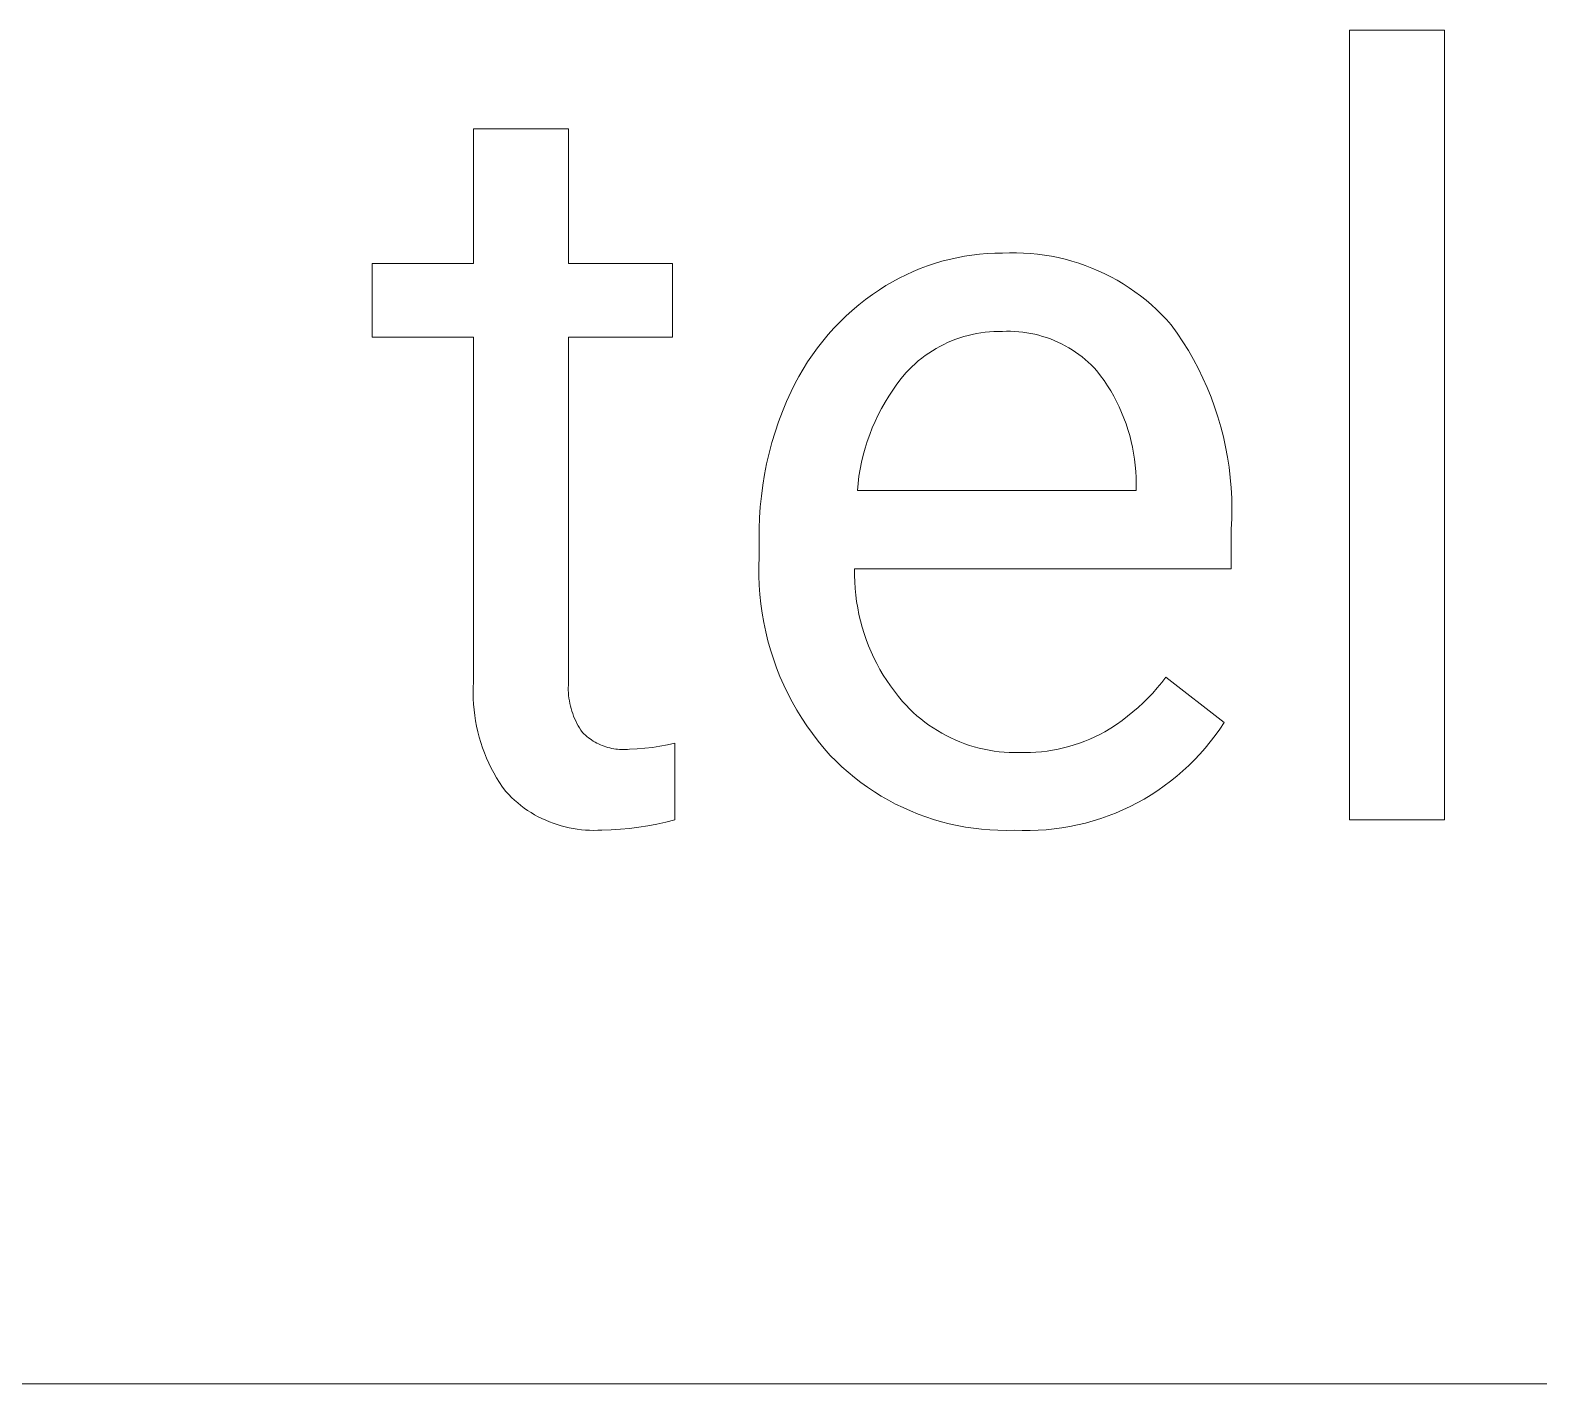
# Model space of a CAD drawing. Header units: millimetres. Extents: x -665 to 1920, y -373 to 1434.
# Drawn here: x 1293.98 to 1343.33, y -228.39 to -184.12 of the extents above; entities that cross this region are included whole.
import ezdxf

# ---------------------------------------------------------------- set-up
doc = ezdxf.new("R2010")
doc.units = ezdxf.units.MM
doc.header["$MEASUREMENT"] = 0
doc.layers.add('Domyślny', color=7, linetype='Continuous', true_color=0x000000)

msp = doc.modelspace()

# ---------------------------------------------------------------- linework, layer by layer
at = {"layer": 'Domyślny', "color": 18, "lineweight": 15, "true_color": 0x000000}
for p, q in [((1337.134, -209.948), (1337.134, -184.115)), ((1337.134, -184.115), (1340.243, -184.115)), ((1340.243, -184.115), (1340.243, -209.948)), ((1308.477, -191.75), (1308.477, -187.341)), ((1308.477, -187.341), (1311.586, -187.341)), ((1311.586, -187.341), (1311.586, -191.75)), ((1324.781, -191.475), (1325.03, -191.445)), ((1325.03, -191.445), (1325.28, -191.425)), ((1325.28, -191.425), (1325.53, -191.413)), ((1325.53, -191.413), (1325.78, -191.41)), ((1325.78, -191.41), (1326.01, -191.401)), ((1326.01, -191.401), (1326.24, -191.4)), ((1326.24, -191.4), (1326.47, -191.407)), ((1326.47, -191.407), (1326.699, -191.421)), ((1326.699, -191.421), (1326.928, -191.443)), ((1326.928, -191.443), (1327.156, -191.473)), ((1305.162, -194.152), (1305.162, -191.75)), ((1305.162, -191.75), (1308.477, -191.75)), ((1311.586, -191.75), (1314.987, -191.75)), ((1314.987, -191.75), (1314.987, -194.152)), ((1322.858, -192.011), (1323.089, -191.915)), ((1323.089, -191.915), (1323.324, -191.827)), ((1323.324, -191.827), (1323.561, -191.748)), ((1323.561, -191.748), (1323.801, -191.676)), ((1323.801, -191.676), (1324.043, -191.613)), ((1324.043, -191.613), (1324.288, -191.558)), ((1324.288, -191.558), (1324.534, -191.512)), ((1324.534, -191.512), (1324.781, -191.475)), ((1327.156, -191.473), (1327.383, -191.511)), ((1327.383, -191.511), (1327.608, -191.556)), ((1327.608, -191.556), (1327.832, -191.609)), ((1327.832, -191.609), (1328.054, -191.67)), ((1328.054, -191.67), (1328.274, -191.738)), ((1328.274, -191.738), (1328.491, -191.813)), ((1328.491, -191.813), (1328.705, -191.896)), ((1328.705, -191.896), (1328.917, -191.986)), ((1321.97, -192.472), (1322.186, -192.346)), ((1322.186, -192.346), (1322.406, -192.226)), ((1322.406, -192.226), (1322.63, -192.115)), ((1322.63, -192.115), (1322.858, -192.011)), ((1328.917, -191.986), (1329.126, -192.082)), ((1329.126, -192.082), (1329.331, -192.186)), ((1329.331, -192.186), (1329.532, -192.297)), ((1329.532, -192.297), (1329.73, -192.415)), ((1329.73, -192.415), (1329.923, -192.539)), ((1321.083, -193.101), (1321.302, -192.928)), ((1321.302, -192.928), (1321.528, -192.764)), ((1321.528, -192.764), (1321.759, -192.606)), ((1321.759, -192.606), (1321.97, -192.472)), ((1329.923, -192.539), (1330.113, -192.67)), ((1330.113, -192.67), (1330.297, -192.806)), ((1330.297, -192.806), (1330.477, -192.95)), ((1330.477, -192.95), (1330.653, -193.099)), ((1320.662, -193.468), (1320.869, -193.281)), ((1320.869, -193.281), (1321.083, -193.101)), ((1330.653, -193.099), (1330.822, -193.254)), ((1330.822, -193.254), (1330.987, -193.414)), ((1330.987, -193.414), (1331.146, -193.58)), ((1320.081, -194.072), (1320.267, -193.864)), ((1320.267, -193.864), (1320.461, -193.663)), ((1320.461, -193.663), (1320.662, -193.468)), ((1331.146, -193.58), (1331.299, -193.752)), ((1331.299, -193.752), (1331.497, -194.027)), ((1308.477, -194.152), (1305.162, -194.152)), ((1308.477, -205.441), (1308.477, -194.152)), ((1314.987, -194.152), (1311.586, -194.152)), ((1311.586, -194.152), (1311.586, -205.449)), ((1319.729, -194.506), (1319.901, -194.286)), ((1319.901, -194.286), (1320.081, -194.072)), ((1323.86, -194.395), (1323.734, -194.46)), ((1323.988, -194.335), (1323.86, -194.395)), ((1324.118, -194.279), (1323.988, -194.335)), ((1324.251, -194.227), (1324.118, -194.279)), ((1324.384, -194.18), (1324.251, -194.227)), ((1324.52, -194.137), (1324.384, -194.18)), ((1324.656, -194.099), (1324.52, -194.137)), ((1324.794, -194.066), (1324.656, -194.099)), ((1324.933, -194.038), (1324.794, -194.066)), ((1325.073, -194.014), (1324.933, -194.038)), ((1325.214, -193.995), (1325.073, -194.014)), ((1325.355, -193.981), (1325.214, -193.995)), ((1325.496, -193.971), (1325.355, -193.981)), ((1325.638, -193.967), (1325.496, -193.971)), ((1325.78, -193.967), (1325.638, -193.967)), ((1325.913, -193.963), (1325.78, -193.967)), ((1326.046, -193.964), (1325.913, -193.963)), ((1326.179, -193.969), (1326.046, -193.964)), ((1326.312, -193.978), (1326.179, -193.969)), ((1326.444, -193.992), (1326.312, -193.978)), ((1326.576, -194.011), (1326.444, -193.992)), ((1326.707, -194.034), (1326.576, -194.011)), ((1326.838, -194.062), (1326.707, -194.034)), ((1326.967, -194.094), (1326.838, -194.062)), ((1327.095, -194.13), (1326.967, -194.094)), ((1327.222, -194.171), (1327.095, -194.13)), ((1327.347, -194.216), (1327.222, -194.171)), ((1327.471, -194.265), (1327.347, -194.216)), ((1327.593, -194.318), (1327.471, -194.265)), ((1327.713, -194.376), (1327.593, -194.318)), ((1327.831, -194.438), (1327.713, -194.376)), ((1331.497, -194.027), (1331.685, -194.31)), ((1331.685, -194.31), (1331.863, -194.598)), ((1319.409, -194.963), (1319.565, -194.732)), ((1319.565, -194.732), (1319.729, -194.506)), ((1323.14, -194.846), (1323.029, -194.935)), ((1323.253, -194.761), (1323.14, -194.846)), ((1323.369, -194.68), (1323.253, -194.761)), ((1323.488, -194.602), (1323.369, -194.68)), ((1323.61, -194.529), (1323.488, -194.602)), ((1323.734, -194.46), (1323.61, -194.529)), ((1327.947, -194.503), (1327.831, -194.438)), ((1328.06, -194.573), (1327.947, -194.503)), ((1328.172, -194.646), (1328.06, -194.573)), ((1328.28, -194.723), (1328.172, -194.646)), ((1328.386, -194.804), (1328.28, -194.723)), ((1328.489, -194.888), (1328.386, -194.804)), ((1328.589, -194.976), (1328.489, -194.888)), ((1331.863, -194.598), (1332.031, -194.892)), ((1332.031, -194.892), (1332.19, -195.192)), ((1319.12, -195.442), (1319.26, -195.2)), ((1319.26, -195.2), (1319.409, -194.963)), ((1322.62, -195.327), (1322.471, -195.509)), ((1322.717, -195.224), (1322.62, -195.327)), ((1322.818, -195.124), (1322.717, -195.224)), ((1322.922, -195.028), (1322.818, -195.124)), ((1323.029, -194.935), (1322.922, -195.028)), ((1328.687, -195.067), (1328.589, -194.976)), ((1328.781, -195.161), (1328.687, -195.067)), ((1328.871, -195.259), (1328.781, -195.161)), ((1328.992, -195.417), (1328.871, -195.259)), ((1329.107, -195.578), (1328.992, -195.417)), ((1332.19, -195.192), (1332.338, -195.496)), ((1318.865, -195.939), (1318.989, -195.688)), ((1318.989, -195.688), (1319.12, -195.442)), ((1322.192, -195.888), (1322.063, -196.084)), ((1322.328, -195.696), (1322.192, -195.888)), ((1322.471, -195.509), (1322.328, -195.696)), ((1329.217, -195.744), (1329.107, -195.578)), ((1329.321, -195.913), (1329.217, -195.744)), ((1332.338, -195.496), (1332.477, -195.806)), ((1332.477, -195.806), (1332.604, -196.12)), ((1318.583, -196.594), (1318.719, -196.264)), ((1318.719, -196.264), (1318.865, -195.939)), ((1321.941, -196.285), (1321.825, -196.49)), ((1322.063, -196.084), (1321.941, -196.285)), ((1329.42, -196.086), (1329.321, -195.913)), ((1329.513, -196.262), (1329.42, -196.086)), ((1329.6, -196.441), (1329.513, -196.262)), ((1332.604, -196.12), (1332.721, -196.438)), ((1318.458, -196.928), (1318.583, -196.594)), ((1321.717, -196.699), (1321.617, -196.911)), ((1321.825, -196.49), (1321.717, -196.699)), ((1329.68, -196.622), (1329.6, -196.441)), ((1329.755, -196.806), (1329.68, -196.622)), ((1329.824, -196.993), (1329.755, -196.806)), ((1332.721, -196.438), (1332.828, -196.76)), ((1332.828, -196.76), (1332.923, -197.085)), ((1318.24, -197.607), (1318.343, -197.265)), ((1318.343, -197.265), (1318.458, -196.928)), ((1321.438, -197.346), (1321.36, -197.567)), ((1321.523, -197.127), (1321.438, -197.346)), ((1321.617, -196.911), (1321.523, -197.127)), ((1329.886, -197.182), (1329.824, -196.993)), ((1329.942, -197.373), (1329.886, -197.182)), ((1329.991, -197.565), (1329.942, -197.373)), ((1332.923, -197.085), (1333.008, -197.414)), ((1318.148, -197.951), (1318.24, -197.607)), ((1321.289, -197.792), (1321.227, -198.018)), ((1321.36, -197.567), (1321.289, -197.792)), ((1330.034, -197.759), (1329.991, -197.565)), ((1330.071, -197.955), (1330.034, -197.759)), ((1333.008, -197.414), (1333.081, -197.744)), ((1333.081, -197.744), (1333.143, -198.078)), ((1317.998, -198.649), (1318.067, -198.299)), ((1318.067, -198.299), (1318.148, -197.951)), ((1321.173, -198.247), (1321.126, -198.477)), ((1321.227, -198.018), (1321.173, -198.247)), ((1330.101, -198.151), (1330.071, -197.955)), ((1330.124, -198.349), (1330.101, -198.151)), ((1330.141, -198.547), (1330.124, -198.349)), ((1333.143, -198.078), (1333.194, -198.413)), ((1317.94, -199.001), (1317.998, -198.649)), ((1321.088, -198.709), (1321.058, -198.942)), ((1321.126, -198.477), (1321.088, -198.709)), ((1330.151, -198.745), (1330.141, -198.547)), ((1330.154, -198.944), (1330.151, -198.745)), ((1333.194, -198.413), (1333.234, -198.749)), ((1333.234, -198.749), (1333.263, -199.087)), ((1317.859, -199.709), (1317.894, -199.354)), ((1317.894, -199.354), (1317.94, -199.001)), ((1321.058, -198.942), (1321.035, -199.176)), ((1321.035, -199.176), (1330.154, -199.176)), ((1330.154, -199.176), (1330.154, -198.944)), ((1333.263, -199.087), (1333.28, -199.426)), ((1317.835, -200.065), (1317.859, -199.709)), ((1333.28, -199.426), (1333.285, -199.765)), ((1333.285, -199.765), (1333.28, -200.104)), ((1317.824, -200.421), (1317.835, -200.065)), ((1333.28, -200.104), (1333.263, -200.442)), ((1317.824, -200.778), (1317.824, -200.421)), ((1317.824, -201.346), (1317.824, -200.778)), ((1333.263, -200.442), (1333.263, -201.734)), ((1317.813, -201.654), (1317.824, -201.346)), ((1317.814, -201.962), (1317.813, -201.654)), ((1320.941, -201.734), (1320.94, -201.949)), ((1333.263, -201.734), (1320.941, -201.734)), ((1317.825, -202.269), (1317.814, -201.962)), ((1317.846, -202.576), (1317.825, -202.269)), ((1320.94, -201.949), (1320.947, -202.163)), ((1320.947, -202.163), (1320.96, -202.377)), ((1317.878, -202.882), (1317.846, -202.576)), ((1320.96, -202.377), (1320.981, -202.591)), ((1320.981, -202.591), (1321.009, -202.804)), ((1321.009, -202.804), (1321.045, -203.016)), ((1317.92, -203.187), (1317.878, -202.882)), ((1317.973, -203.49), (1317.92, -203.187)), ((1321.045, -203.016), (1321.087, -203.226)), ((1321.087, -203.226), (1321.136, -203.435)), ((1318.036, -203.791), (1317.973, -203.49)), ((1318.11, -204.09), (1318.036, -203.791)), ((1321.136, -203.435), (1321.192, -203.642)), ((1321.192, -203.642), (1321.255, -203.847)), ((1318.193, -204.386), (1318.11, -204.09)), ((1321.255, -203.847), (1321.325, -204.05)), ((1321.325, -204.05), (1321.402, -204.251)), ((1321.402, -204.251), (1321.485, -204.449)), ((1318.287, -204.68), (1318.193, -204.386)), ((1318.391, -204.969), (1318.287, -204.68)), ((1321.485, -204.449), (1321.575, -204.644)), ((1321.575, -204.644), (1321.671, -204.835)), ((1318.504, -205.255), (1318.391, -204.969)), ((1318.628, -205.537), (1318.504, -205.255)), ((1321.671, -204.835), (1321.774, -205.024)), ((1321.774, -205.024), (1321.883, -205.209)), ((1321.883, -205.209), (1321.998, -205.39)), ((1330.989, -205.458), (1331.127, -205.282)), ((1331.127, -205.282), (1333.03, -206.763)), ((1308.467, -205.804), (1308.469, -205.622)), ((1308.469, -205.622), (1308.477, -205.441)), ((1311.581, -205.536), (1311.579, -205.623)), ((1311.579, -205.623), (1311.58, -205.709)), ((1311.58, -205.709), (1311.584, -205.796)), ((1311.586, -205.449), (1311.581, -205.536)), ((1318.761, -205.815), (1318.628, -205.537)), ((1321.998, -205.39), (1322.119, -205.567)), ((1322.119, -205.567), (1322.246, -205.741)), ((1322.246, -205.741), (1322.378, -205.909)), ((1330.696, -205.798), (1330.845, -205.631)), ((1330.845, -205.631), (1330.989, -205.458)), ((1308.47, -205.985), (1308.467, -205.804)), ((1308.48, -206.167), (1308.47, -205.985)), ((1308.496, -206.347), (1308.48, -206.167)), ((1311.584, -205.796), (1311.591, -205.882)), ((1311.591, -205.882), (1311.602, -205.968)), ((1311.602, -205.968), (1311.615, -206.054)), ((1311.615, -206.054), (1311.631, -206.139)), ((1311.631, -206.139), (1311.649, -206.223)), ((1311.649, -206.223), (1311.671, -206.307)), ((1318.903, -206.087), (1318.761, -205.815)), ((1319.055, -206.355), (1318.903, -206.087)), ((1322.378, -205.909), (1322.516, -206.074)), ((1322.516, -206.074), (1322.628, -206.196)), ((1322.628, -206.196), (1322.743, -206.315)), ((1330.046, -206.418), (1330.216, -206.271)), ((1330.216, -206.271), (1330.381, -206.119)), ((1330.381, -206.119), (1330.541, -205.961)), ((1330.541, -205.961), (1330.696, -205.798)), ((1308.518, -206.528), (1308.496, -206.347)), ((1308.545, -206.707), (1308.518, -206.528)), ((1308.579, -206.886), (1308.545, -206.707)), ((1311.671, -206.307), (1311.696, -206.39)), ((1311.696, -206.39), (1311.724, -206.472)), ((1311.724, -206.472), (1311.754, -206.554)), ((1311.754, -206.554), (1311.787, -206.634)), ((1311.787, -206.634), (1311.823, -206.712)), ((1311.823, -206.712), (1311.862, -206.79)), ((1319.215, -206.618), (1319.055, -206.355)), ((1319.385, -206.874), (1319.215, -206.618)), ((1322.743, -206.315), (1322.862, -206.43)), ((1322.862, -206.43), (1322.985, -206.54)), ((1322.985, -206.54), (1323.112, -206.647)), ((1323.112, -206.647), (1323.242, -206.749)), ((1323.242, -206.749), (1323.375, -206.846)), ((1329.509, -206.823), (1329.692, -206.694)), ((1329.692, -206.694), (1329.871, -206.559)), ((1329.871, -206.559), (1330.046, -206.418)), ((1333.03, -206.763), (1332.886, -206.98)), ((1308.619, -207.063), (1308.579, -206.886)), ((1308.665, -207.238), (1308.619, -207.063)), ((1308.716, -207.413), (1308.665, -207.238)), ((1311.862, -206.79), (1311.903, -206.866)), ((1311.903, -206.866), (1311.947, -206.941)), ((1311.947, -206.941), (1311.993, -207.014)), ((1311.993, -207.014), (1312.042, -207.085)), ((1312.042, -207.085), (1312.089, -207.131)), ((1312.089, -207.131), (1312.137, -207.175)), ((1312.137, -207.175), (1312.186, -207.217)), ((1312.186, -207.217), (1312.237, -207.258)), ((1312.237, -207.258), (1312.29, -207.296)), ((1319.563, -207.125), (1319.385, -206.874)), ((1319.75, -207.37), (1319.563, -207.125)), ((1323.375, -206.846), (1323.512, -206.939)), ((1323.512, -206.939), (1323.652, -207.028)), ((1323.652, -207.028), (1323.794, -207.112)), ((1323.794, -207.112), (1323.94, -207.19)), ((1323.94, -207.19), (1324.088, -207.264)), ((1328.639, -207.305), (1328.805, -207.23)), ((1328.805, -207.23), (1328.969, -207.15)), ((1328.969, -207.15), (1329.13, -207.064)), ((1329.13, -207.064), (1329.321, -206.947)), ((1329.321, -206.947), (1329.509, -206.823)), ((1332.735, -207.192), (1332.576, -207.399)), ((1332.886, -206.98), (1332.735, -207.192)), ((1308.773, -207.585), (1308.716, -207.413)), ((1308.836, -207.755), (1308.773, -207.585)), ((1308.905, -207.923), (1308.836, -207.755)), ((1312.29, -207.296), (1312.343, -207.333)), ((1312.343, -207.333), (1312.398, -207.368)), ((1312.398, -207.368), (1312.454, -207.401)), ((1312.454, -207.401), (1312.512, -207.433)), ((1312.512, -207.433), (1312.57, -207.462)), ((1312.57, -207.462), (1312.629, -207.489)), ((1312.629, -207.489), (1312.689, -207.514)), ((1312.689, -207.514), (1312.75, -207.537)), ((1312.75, -207.537), (1312.812, -207.558)), ((1312.812, -207.558), (1312.874, -207.576)), ((1312.874, -207.576), (1312.937, -207.593)), ((1312.937, -207.593), (1313.001, -207.607)), ((1313.001, -207.607), (1313.065, -207.62)), ((1313.065, -207.62), (1313.129, -207.63)), ((1313.129, -207.63), (1313.194, -207.637)), ((1313.194, -207.637), (1313.258, -207.643)), ((1313.258, -207.643), (1313.324, -207.646)), ((1313.324, -207.646), (1313.389, -207.647)), ((1313.389, -207.647), (1313.454, -207.646)), ((1313.454, -207.646), (1313.519, -207.642)), ((1313.519, -207.642), (1313.584, -207.637)), ((1313.584, -207.637), (1313.833, -207.625)), ((1313.833, -207.625), (1314.082, -207.605)), ((1314.082, -207.605), (1314.329, -207.576)), ((1314.329, -207.576), (1314.576, -207.539)), ((1314.576, -207.539), (1314.821, -207.493)), ((1314.821, -207.493), (1315.065, -207.439)), ((1315.065, -207.439), (1315.065, -209.944)), ((1319.945, -207.608), (1319.75, -207.37)), ((1320.148, -207.839), (1319.945, -207.608)), ((1324.088, -207.264), (1324.238, -207.333)), ((1324.238, -207.333), (1324.391, -207.397)), ((1324.391, -207.397), (1324.545, -207.456)), ((1324.545, -207.456), (1324.702, -207.509)), ((1324.702, -207.509), (1324.86, -207.557)), ((1324.86, -207.557), (1325.02, -207.6)), ((1325.02, -207.6), (1325.181, -207.637)), ((1325.181, -207.637), (1325.343, -207.669)), ((1325.343, -207.669), (1325.506, -207.695)), ((1325.506, -207.695), (1325.671, -207.716)), ((1325.671, -207.716), (1325.835, -207.732)), ((1325.835, -207.732), (1326, -207.741)), ((1326, -207.741), (1326.166, -207.746)), ((1326.166, -207.746), (1326.331, -207.744)), ((1326.331, -207.744), (1326.513, -207.747)), ((1326.513, -207.747), (1326.695, -207.743)), ((1326.695, -207.743), (1326.877, -207.733)), ((1326.877, -207.733), (1327.059, -207.717)), ((1327.059, -207.717), (1327.24, -207.695)), ((1327.24, -207.695), (1327.42, -207.667)), ((1327.42, -207.667), (1327.598, -207.633)), ((1327.598, -207.633), (1327.776, -207.593)), ((1327.776, -207.593), (1327.952, -207.547)), ((1327.952, -207.547), (1328.127, -207.495)), ((1328.127, -207.495), (1328.3, -207.437)), ((1328.3, -207.437), (1328.471, -207.374)), ((1328.471, -207.374), (1328.639, -207.305)), ((1332.411, -207.601), (1332.238, -207.797)), ((1332.576, -207.399), (1332.411, -207.601)), ((1308.979, -208.089), (1308.905, -207.923)), ((1309.059, -208.252), (1308.979, -208.089)), ((1320.337, -208.029), (1320.148, -207.839)), ((1320.531, -208.213), (1320.337, -208.029)), ((1320.732, -208.391), (1320.531, -208.213)), ((1331.874, -208.17), (1331.683, -208.347)), ((1332.059, -207.986), (1331.874, -208.17)), ((1332.238, -207.797), (1332.059, -207.986)), ((1309.144, -208.412), (1309.059, -208.252)), ((1309.234, -208.57), (1309.144, -208.412)), ((1309.33, -208.724), (1309.234, -208.57)), ((1309.431, -208.875), (1309.33, -208.724)), ((1320.938, -208.561), (1320.732, -208.391)), ((1321.151, -208.724), (1320.938, -208.561)), ((1321.368, -208.88), (1321.151, -208.724)), ((1331.283, -208.681), (1331.074, -208.838)), ((1331.486, -208.518), (1331.283, -208.681)), ((1331.683, -208.347), (1331.486, -208.518)), ((1309.537, -209.023), (1309.431, -208.875)), ((1309.629, -209.121), (1309.537, -209.023)), ((1309.725, -209.215), (1309.629, -209.121)), ((1309.824, -209.307), (1309.725, -209.215)), ((1321.591, -209.029), (1321.368, -208.88)), ((1321.818, -209.17), (1321.591, -209.029)), ((1322.051, -209.303), (1321.818, -209.17)), ((1330.642, -209.13), (1330.418, -209.264)), ((1330.86, -208.987), (1330.642, -209.13)), ((1331.074, -208.838), (1330.86, -208.987)), ((1309.926, -209.394), (1309.824, -209.307)), ((1310.031, -209.478), (1309.926, -209.394)), ((1310.139, -209.559), (1310.031, -209.478)), ((1310.25, -209.636), (1310.139, -209.559)), ((1310.364, -209.708), (1310.25, -209.636)), ((1310.479, -209.777), (1310.364, -209.708)), ((1322.287, -209.429), (1322.051, -209.303)), ((1322.528, -209.546), (1322.287, -209.429)), ((1322.772, -209.655), (1322.528, -209.546)), ((1323.02, -209.756), (1322.772, -209.655)), ((1329.483, -209.724), (1329.24, -209.819)), ((1329.723, -209.621), (1329.483, -209.724)), ((1329.959, -209.51), (1329.723, -209.621)), ((1330.191, -209.391), (1329.959, -209.51)), ((1330.418, -209.264), (1330.191, -209.391)), ((1310.597, -209.842), (1310.479, -209.777)), ((1310.718, -209.903), (1310.597, -209.842)), ((1310.84, -209.959), (1310.718, -209.903)), ((1310.964, -210.011), (1310.84, -209.959)), ((1311.09, -210.059), (1310.964, -210.011)), ((1311.218, -210.103), (1311.09, -210.059)), ((1311.346, -210.142), (1311.218, -210.103)), ((1311.477, -210.176), (1311.346, -210.142)), ((1311.608, -210.206), (1311.477, -210.176)), ((1311.74, -210.232), (1311.608, -210.206)), ((1313.883, -210.19), (1313.583, -210.227)), ((1314.181, -210.143), (1313.883, -210.19)), ((1314.478, -210.086), (1314.181, -210.143)), ((1314.772, -210.02), (1314.478, -210.086)), ((1315.065, -209.944), (1314.772, -210.02)), ((1323.272, -209.848), (1323.02, -209.756)), ((1323.526, -209.932), (1323.272, -209.848)), ((1323.783, -210.007), (1323.526, -209.932)), ((1324.042, -210.074), (1323.783, -210.007)), ((1324.304, -210.131), (1324.042, -210.074)), ((1324.567, -210.18), (1324.304, -210.131)), ((1324.832, -210.22), (1324.567, -210.18)), ((1325.098, -210.251), (1324.832, -210.22)), ((1327.728, -210.209), (1327.469, -210.244)), ((1327.985, -210.166), (1327.728, -210.209)), ((1328.24, -210.114), (1327.985, -210.166)), ((1328.494, -210.053), (1328.24, -210.114)), ((1328.745, -209.983), (1328.494, -210.053)), ((1328.994, -209.905), (1328.745, -209.983)), ((1329.24, -209.819), (1328.994, -209.905)), ((1340.243, -209.948), (1337.134, -209.948)), ((1311.873, -210.252), (1311.74, -210.232)), ((1312.007, -210.269), (1311.873, -210.252)), ((1312.141, -210.28), (1312.007, -210.269)), ((1312.276, -210.287), (1312.141, -210.28)), ((1312.41, -210.289), (1312.276, -210.287)), ((1312.545, -210.287), (1312.41, -210.289)), ((1312.68, -210.28), (1312.545, -210.287)), ((1312.981, -210.272), (1312.68, -210.28)), ((1313.283, -210.254), (1312.981, -210.272)), ((1313.583, -210.227), (1313.283, -210.254)), ((1325.365, -210.273), (1325.098, -210.251)), ((1325.632, -210.286), (1325.365, -210.273)), ((1325.9, -210.29), (1325.632, -210.286)), ((1326.167, -210.284), (1325.9, -210.29)), ((1326.428, -210.294), (1326.167, -210.284)), ((1326.689, -210.295), (1326.428, -210.294)), ((1326.949, -210.287), (1326.689, -210.295)), ((1327.21, -210.27), (1326.949, -210.287)), ((1327.469, -210.244), (1327.21, -210.27)), ((943.273, -228.394), (1920.475, -228.394))]:
    msp.add_line(p, q, dxfattribs=at)

doc.saveas('drawing.dxf')
